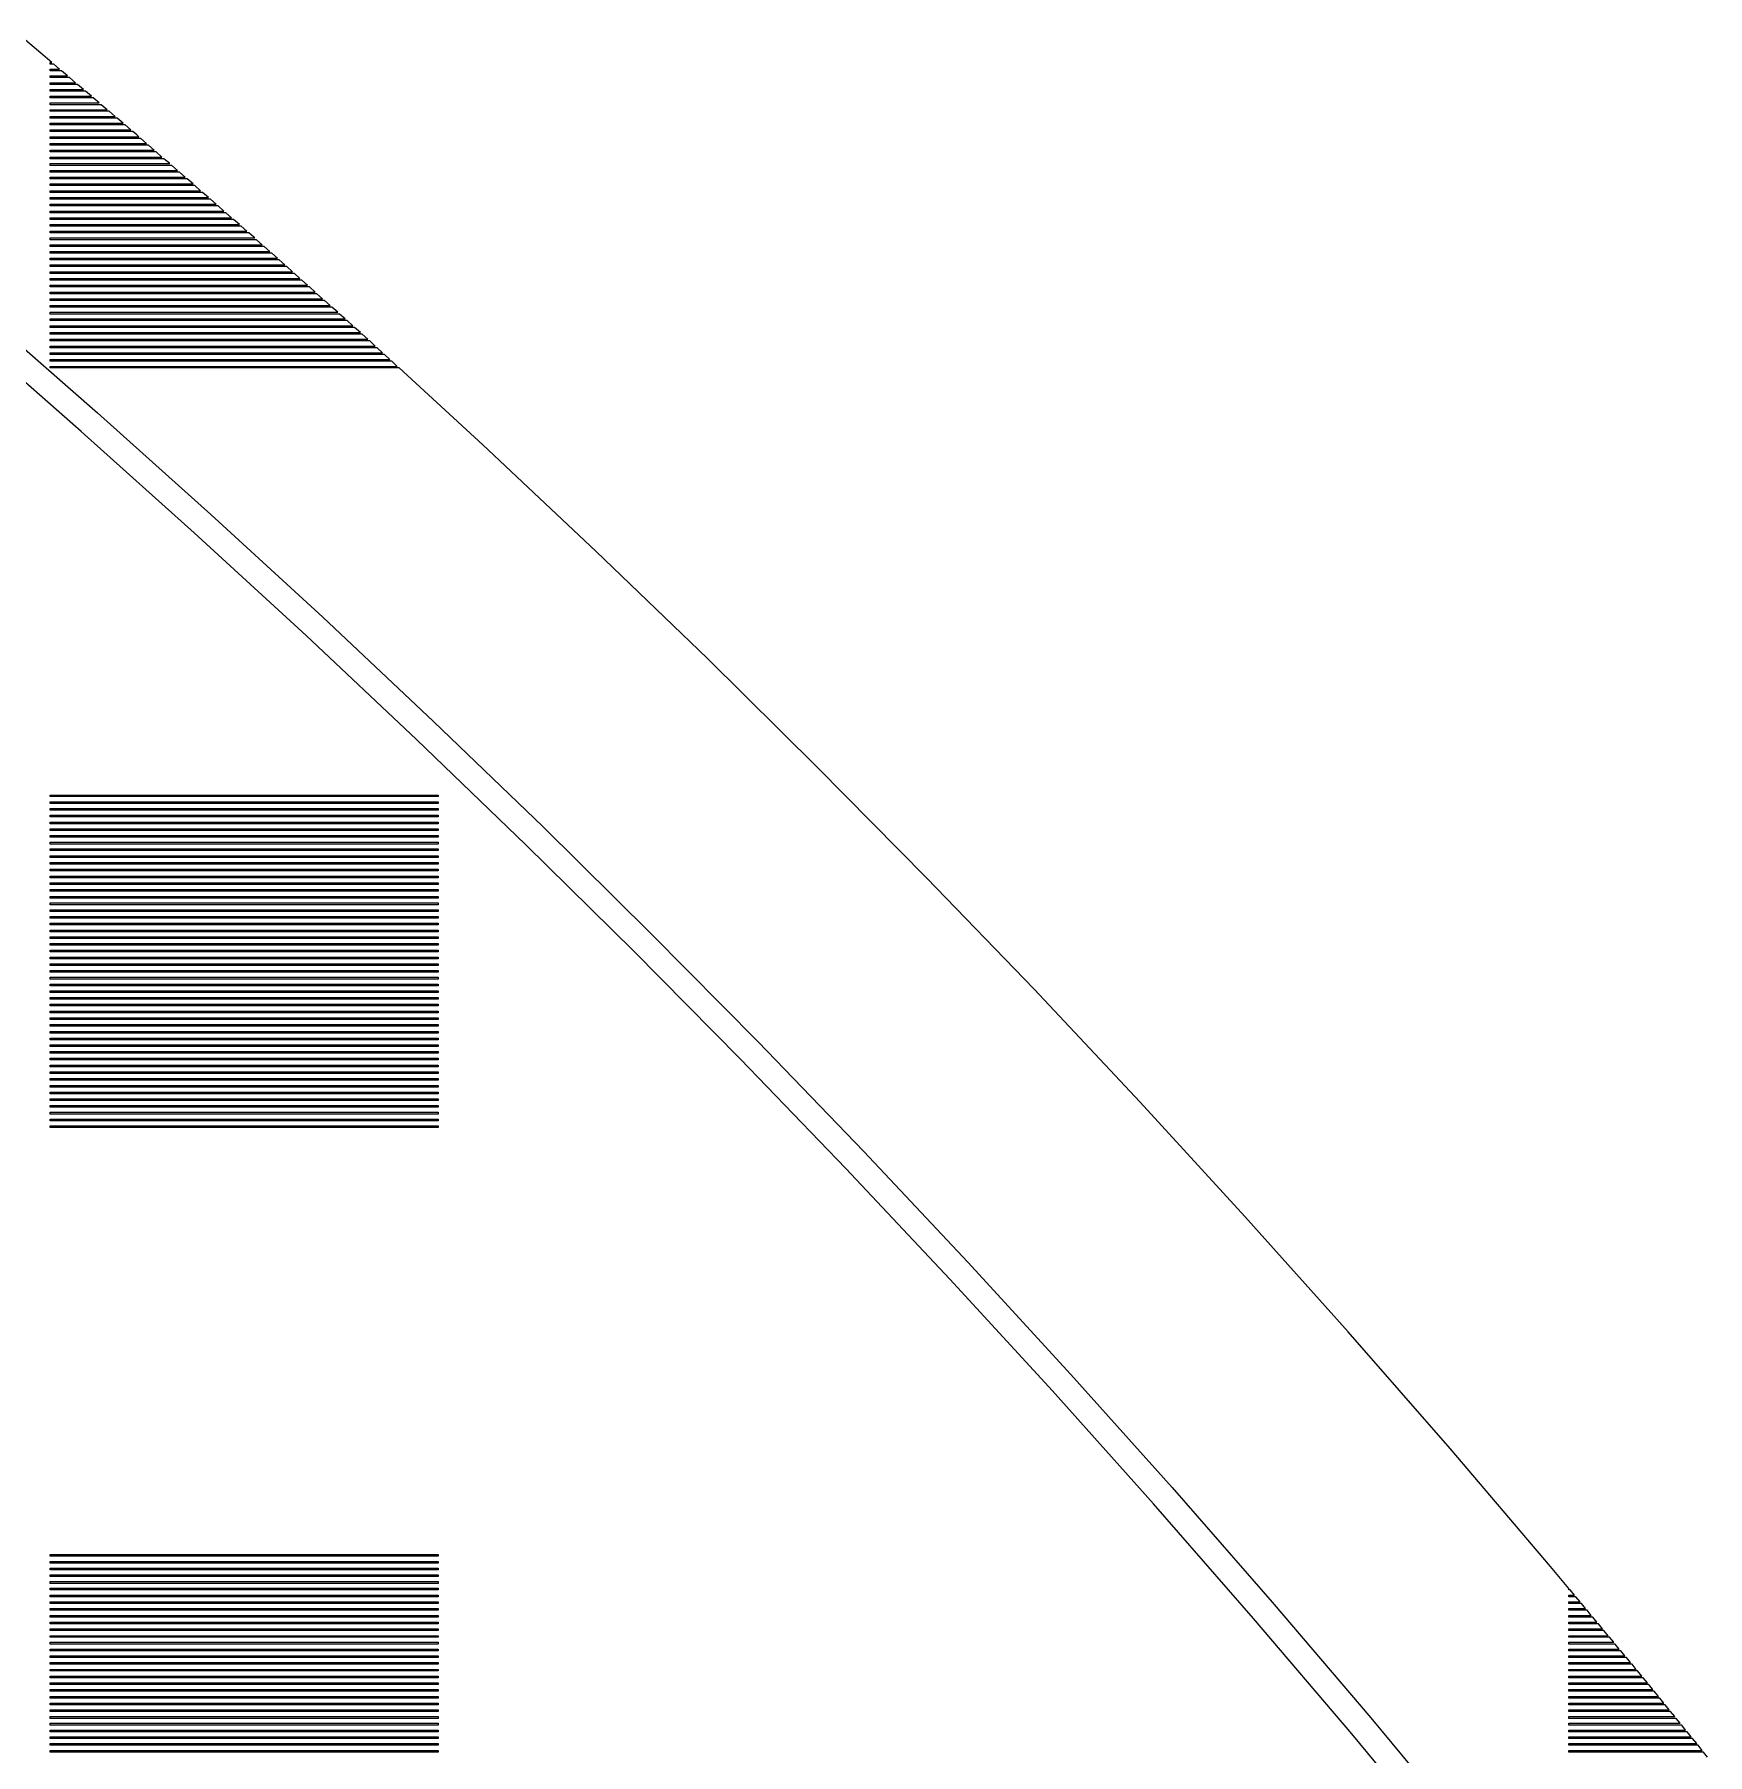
# Model space of a CAD drawing. Extents: x 40 to 187, y -3 to 150.
# Drawn here: x 159.79 to 169.93, y 121.74 to 132.16 of the extents above; entities that cross this region are included whole.
import ezdxf

# ---------------------------------------------------------------- set-up
doc = ezdxf.new("R2010")
doc.units = 0

msp = doc.modelspace()

# ---------------------------------------------------------------- linework, layer by layer
for p, q in [((159.894, 131.992), (159.694, 132.162)), ((159.884, 131.982), (159.884, 131.992)), ((159.884, 131.992), (159.894, 131.992)), ((159.906, 131.982), (159.884, 131.982)), ((159.884, 131.941), (159.884, 131.951)), ((159.884, 131.951), (159.942, 131.951)), ((159.954, 131.941), (159.884, 131.941)), ((159.942, 131.951), (159.906, 131.982)), ((159.99, 131.91), (159.954, 131.941)), ((159.884, 131.9), (159.884, 131.91)), ((159.884, 131.91), (159.99, 131.91)), ((160.002, 131.9), (159.884, 131.9)), ((159.884, 131.859), (159.884, 131.869)), ((159.884, 131.869), (160.038, 131.869)), ((160.05, 131.859), (159.884, 131.859)), ((160.038, 131.869), (160.002, 131.9)), ((160.086, 131.828), (160.05, 131.859)), ((159.884, 131.818), (159.884, 131.828)), ((159.884, 131.828), (160.086, 131.828)), ((160.098, 131.818), (159.884, 131.818)), ((159.884, 131.777), (159.884, 131.788)), ((159.884, 131.788), (160.134, 131.788)), ((160.146, 131.777), (159.884, 131.777)), ((159.884, 131.736), (159.884, 131.747)), ((159.884, 131.747), (160.182, 131.747)), ((160.194, 131.736), (159.884, 131.736)), ((160.134, 131.788), (160.098, 131.818)), ((160.182, 131.747), (160.146, 131.777)), ((160.23, 131.706), (160.194, 131.736)), ((159.884, 131.696), (159.884, 131.706)), ((159.884, 131.706), (160.23, 131.706)), ((160.242, 131.696), (159.884, 131.696)), ((159.884, 131.655), (159.884, 131.665)), ((159.884, 131.665), (160.278, 131.665)), ((160.29, 131.655), (159.884, 131.655)), ((159.884, 131.614), (159.884, 131.624)), ((159.884, 131.624), (160.326, 131.624)), ((160.278, 131.665), (160.242, 131.696)), ((160.326, 131.624), (160.29, 131.655)), ((160.338, 131.614), (159.884, 131.614)), ((159.884, 131.573), (159.884, 131.583)), ((159.884, 131.583), (160.374, 131.583)), ((160.386, 131.573), (159.884, 131.573)), ((159.884, 131.532), (159.884, 131.542)), ((159.884, 131.542), (160.422, 131.542)), ((160.433, 131.532), (159.884, 131.532)), ((160.374, 131.583), (160.338, 131.614)), ((160.409, 131.554), (160.386, 131.573)), ((160.422, 131.542), (160.409, 131.554)), ((160.469, 131.501), (160.433, 131.532)), ((159.884, 131.491), (159.884, 131.501)), ((159.884, 131.501), (160.469, 131.501)), ((160.48, 131.491), (159.884, 131.491)), ((159.884, 131.45), (159.884, 131.46)), ((159.884, 131.46), (160.515, 131.46)), ((160.527, 131.45), (159.884, 131.45)), ((159.884, 131.409), (159.884, 131.419)), ((159.884, 131.419), (160.562, 131.419)), ((160.515, 131.46), (160.48, 131.491)), ((160.562, 131.419), (160.527, 131.45)), ((160.574, 131.409), (159.884, 131.409)), ((159.884, 131.368), (159.884, 131.379)), ((159.884, 131.379), (160.609, 131.379)), ((160.621, 131.368), (159.884, 131.368)), ((159.884, 131.327), (159.884, 131.338)), ((159.884, 131.338), (160.656, 131.338)), ((160.668, 131.327), (159.884, 131.327)), ((160.609, 131.379), (160.574, 131.409)), ((160.656, 131.338), (160.621, 131.368)), ((160.703, 131.297), (160.668, 131.327)), ((159.884, 131.286), (159.884, 131.297)), ((159.884, 131.297), (160.703, 131.297)), ((160.714, 131.286), (159.884, 131.286)), ((159.884, 131.246), (159.884, 131.256)), ((159.884, 131.256), (160.75, 131.256)), ((160.761, 131.246), (159.884, 131.246)), ((159.884, 131.205), (159.884, 131.215)), ((159.884, 131.215), (160.796, 131.215)), ((160.75, 131.256), (160.714, 131.286)), ((160.796, 131.215), (160.761, 131.246)), ((160.808, 131.205), (159.884, 131.205)), ((159.884, 131.164), (159.884, 131.174)), ((159.884, 131.174), (160.843, 131.174)), ((160.855, 131.164), (159.884, 131.164)), ((159.884, 131.123), (159.884, 131.133)), ((159.884, 131.133), (160.89, 131.133)), ((160.902, 131.123), (159.884, 131.123)), ((160.843, 131.174), (160.808, 131.205)), ((160.89, 131.133), (160.855, 131.164)), ((160.937, 131.092), (160.902, 131.123)), ((159.884, 131.082), (159.884, 131.092)), ((159.884, 131.092), (160.937, 131.092)), ((160.949, 131.082), (159.884, 131.082)), ((159.884, 131.041), (159.884, 131.051)), ((159.884, 131.051), (160.984, 131.051)), ((160.995, 131.041), (159.884, 131.041)), ((159.884, 131), (159.884, 131.01)), ((159.884, 131.01), (161.031, 131.01)), ((161.042, 131), (159.884, 131)), ((160.984, 131.051), (160.949, 131.082)), ((161.031, 131.01), (160.995, 131.041)), ((161.077, 130.969), (161.042, 131)), ((159.884, 130.959), (159.884, 130.969)), ((159.884, 130.969), (161.077, 130.969)), ((161.089, 130.959), (159.884, 130.959)), ((159.884, 130.918), (159.884, 130.929)), ((159.884, 130.929), (161.124, 130.929)), ((161.135, 130.918), (159.884, 130.918)), ((161.116, 130.936), (161.089, 130.959)), ((161.124, 130.929), (161.116, 130.936)), ((161.17, 130.888), (161.135, 130.918)), ((159.884, 130.877), (159.884, 130.888)), ((159.884, 130.888), (161.17, 130.888)), ((161.181, 130.877), (159.884, 130.877)), ((159.884, 130.837), (159.884, 130.847)), ((159.884, 130.847), (161.215, 130.847)), ((161.227, 130.837), (159.884, 130.837)), ((159.884, 130.796), (159.884, 130.806)), ((159.884, 130.806), (161.261, 130.806)), ((161.273, 130.796), (159.884, 130.796)), ((161.215, 130.847), (161.181, 130.877)), ((161.261, 130.806), (161.227, 130.837)), ((161.307, 130.765), (161.273, 130.796)), ((159.884, 130.755), (159.884, 130.765)), ((159.884, 130.765), (161.307, 130.765)), ((161.318, 130.755), (159.884, 130.755)), ((159.884, 130.714), (159.884, 130.724)), ((159.884, 130.724), (161.352, 130.724)), ((161.364, 130.714), (159.884, 130.714)), ((161.352, 130.724), (161.318, 130.755)), ((161.398, 130.683), (161.364, 130.714)), ((159.884, 130.673), (159.884, 130.683)), ((159.884, 130.683), (161.398, 130.683)), ((161.41, 130.673), (159.884, 130.673)), ((159.884, 130.632), (159.884, 130.642)), ((159.884, 130.642), (161.444, 130.642)), ((161.455, 130.632), (159.884, 130.632)), ((159.884, 130.591), (159.884, 130.601)), ((159.884, 130.601), (161.49, 130.601)), ((161.501, 130.591), (159.884, 130.591)), ((161.444, 130.642), (161.41, 130.673)), ((161.49, 130.601), (161.455, 130.632)), ((161.535, 130.56), (161.501, 130.591)), ((159.884, 130.55), (159.884, 130.56)), ((159.884, 130.56), (161.535, 130.56)), ((161.547, 130.55), (159.884, 130.55)), ((159.884, 130.509), (159.884, 130.52)), ((159.884, 130.52), (161.581, 130.52)), ((161.592, 130.509), (159.884, 130.509)), ((159.884, 130.468), (159.884, 130.479)), ((159.884, 130.479), (161.627, 130.479)), ((161.581, 130.52), (161.547, 130.55)), ((161.627, 130.479), (161.592, 130.509)), ((159.478, 130.475), (160.172, 129.869)), ((161.638, 130.468), (159.884, 130.468)), ((159.884, 130.428), (159.884, 130.438)), ((159.884, 130.438), (161.672, 130.438)), ((161.684, 130.428), (159.884, 130.428)), ((159.884, 130.387), (159.884, 130.397)), ((159.884, 130.397), (161.718, 130.397)), ((161.729, 130.387), (159.884, 130.387)), ((161.672, 130.438), (161.638, 130.468)), ((161.718, 130.397), (161.684, 130.428)), ((161.764, 130.356), (161.729, 130.387)), ((160.072, 129.756), (159.38, 130.361)), ((159.884, 130.346), (159.884, 130.356)), ((159.884, 130.356), (161.764, 130.356)), ((161.775, 130.346), (159.884, 130.346)), ((159.884, 130.305), (159.884, 130.315)), ((159.884, 130.315), (161.809, 130.315)), ((161.821, 130.305), (159.884, 130.305)), ((159.884, 130.264), (159.884, 130.274)), ((159.884, 130.274), (161.854, 130.274)), ((161.809, 130.315), (161.775, 130.346)), ((161.854, 130.274), (161.821, 130.305)), ((161.865, 130.264), (159.884, 130.264)), ((159.884, 130.223), (159.884, 130.233)), ((159.884, 130.233), (161.899, 130.233)), ((161.91, 130.223), (159.884, 130.223)), ((159.884, 130.182), (159.884, 130.192)), ((159.884, 130.192), (161.943, 130.192)), ((161.954, 130.182), (159.884, 130.182)), ((161.899, 130.233), (161.865, 130.264)), ((161.943, 130.192), (161.91, 130.223)), ((161.988, 130.151), (161.954, 130.182)), ((159.884, 130.141), (159.884, 130.151)), ((159.884, 130.151), (161.988, 130.151)), ((161.999, 130.141), (159.884, 130.141)), ((162.507, 129.675), (161.999, 130.141)), ((160.172, 129.869), (160.858, 129.254)), ((160.757, 129.143), (160.072, 129.756)), ((163.191, 129.032), (162.507, 129.675)), ((160.858, 129.254), (161.537, 128.631)), ((161.435, 128.521), (160.757, 129.143)), ((163.867, 128.381), (163.191, 129.032)), ((161.537, 128.631), (162.208, 128)), ((162.105, 127.891), (161.435, 128.521)), ((164.534, 127.721), (163.867, 128.381)), ((162.208, 128), (162.871, 127.361)), ((162.767, 127.253), (162.105, 127.891)), ((165.194, 127.053), (164.534, 127.721)), ((159.884, 127.544), (159.884, 127.554)), ((159.884, 127.554), (162.235, 127.554)), ((162.235, 127.544), (159.884, 127.544)), ((159.884, 127.503), (159.884, 127.513)), ((159.884, 127.513), (162.235, 127.513)), ((162.235, 127.503), (159.884, 127.503)), ((159.884, 127.462), (159.884, 127.472)), ((159.884, 127.472), (162.235, 127.472)), ((162.235, 127.462), (159.884, 127.462)), ((162.235, 127.554), (162.235, 127.544)), ((162.235, 127.513), (162.235, 127.503)), ((162.235, 127.472), (162.235, 127.462)), ((159.884, 127.421), (159.884, 127.431)), ((159.884, 127.431), (162.235, 127.431)), ((162.235, 127.421), (159.884, 127.421)), ((159.884, 127.38), (159.884, 127.39)), ((159.884, 127.39), (162.235, 127.39)), ((162.235, 127.38), (159.884, 127.38)), ((162.235, 127.431), (162.235, 127.421)), ((162.235, 127.39), (162.235, 127.38)), ((162.871, 127.361), (163.527, 126.713)), ((159.884, 127.339), (159.884, 127.349)), ((159.884, 127.349), (162.235, 127.349)), ((162.235, 127.339), (159.884, 127.339)), ((159.884, 127.298), (159.884, 127.309)), ((159.884, 127.309), (162.235, 127.309)), ((162.235, 127.298), (159.884, 127.298)), ((159.884, 127.257), (159.884, 127.268)), ((159.884, 127.268), (162.235, 127.268)), ((162.235, 127.257), (159.884, 127.257)), ((162.235, 127.349), (162.235, 127.339)), ((162.235, 127.309), (162.235, 127.298)), ((162.235, 127.268), (162.235, 127.257)), ((163.421, 126.607), (162.767, 127.253)), ((159.884, 127.217), (159.884, 127.227)), ((159.884, 127.227), (162.235, 127.227)), ((162.235, 127.217), (159.884, 127.217)), ((159.884, 127.176), (159.884, 127.186)), ((159.884, 127.186), (162.235, 127.186)), ((162.235, 127.176), (159.884, 127.176)), ((159.884, 127.135), (159.884, 127.145)), ((159.884, 127.145), (162.235, 127.145)), ((162.235, 127.227), (162.235, 127.217)), ((162.235, 127.186), (162.235, 127.176)), ((162.235, 127.145), (162.235, 127.135)), ((162.235, 127.135), (159.884, 127.135)), ((159.884, 127.094), (159.884, 127.104)), ((159.884, 127.104), (162.235, 127.104)), ((162.235, 127.094), (159.884, 127.094)), ((159.884, 127.053), (159.884, 127.063)), ((159.884, 127.063), (162.235, 127.063)), ((162.235, 127.053), (159.884, 127.053)), ((162.235, 127.104), (162.235, 127.094)), ((162.235, 127.063), (162.235, 127.053)), ((165.846, 126.377), (165.194, 127.053)), ((159.884, 127.012), (159.884, 127.022)), ((159.884, 127.022), (162.235, 127.022)), ((162.235, 127.012), (159.884, 127.012)), ((159.884, 126.971), (159.884, 126.981)), ((159.884, 126.981), (162.235, 126.981)), ((162.235, 126.971), (159.884, 126.971)), ((159.884, 126.93), (159.884, 126.94)), ((159.884, 126.94), (162.235, 126.94)), ((162.235, 127.022), (162.235, 127.012)), ((162.235, 126.981), (162.235, 126.971)), ((162.235, 126.94), (162.235, 126.93)), ((162.235, 126.93), (159.884, 126.93)), ((159.884, 126.889), (159.884, 126.9)), ((159.884, 126.9), (162.235, 126.9)), ((162.235, 126.889), (159.884, 126.889)), ((159.884, 126.848), (159.884, 126.859)), ((159.884, 126.859), (162.235, 126.859)), ((162.235, 126.848), (159.884, 126.848)), ((162.235, 126.9), (162.235, 126.889)), ((162.235, 126.859), (162.235, 126.848)), ((159.884, 126.807), (159.884, 126.818)), ((159.884, 126.818), (162.235, 126.818)), ((162.235, 126.807), (159.884, 126.807)), ((159.884, 126.767), (159.884, 126.777)), ((159.884, 126.777), (162.235, 126.777)), ((162.235, 126.767), (159.884, 126.767)), ((159.884, 126.726), (159.884, 126.736)), ((159.884, 126.736), (162.235, 126.736)), ((162.235, 126.726), (159.884, 126.726)), ((162.235, 126.818), (162.235, 126.807)), ((162.235, 126.777), (162.235, 126.767)), ((162.235, 126.736), (162.235, 126.726)), ((159.884, 126.685), (159.884, 126.695)), ((159.884, 126.695), (162.235, 126.695)), ((162.235, 126.685), (159.884, 126.685)), ((159.884, 126.644), (159.884, 126.654)), ((159.884, 126.654), (162.235, 126.654)), ((162.235, 126.644), (159.884, 126.644)), ((162.235, 126.695), (162.235, 126.685)), ((162.235, 126.654), (162.235, 126.644)), ((163.527, 126.713), (164.174, 126.058)), ((159.884, 126.603), (159.884, 126.613)), ((159.884, 126.613), (162.235, 126.613)), ((162.235, 126.603), (159.884, 126.603)), ((159.884, 126.562), (159.884, 126.572)), ((159.884, 126.572), (162.235, 126.572)), ((162.235, 126.562), (159.884, 126.562)), ((159.884, 126.521), (159.884, 126.531)), ((159.884, 126.531), (162.235, 126.531)), ((162.235, 126.521), (159.884, 126.521)), ((162.235, 126.613), (162.235, 126.603)), ((162.235, 126.572), (162.235, 126.562)), ((162.235, 126.531), (162.235, 126.521)), ((164.067, 125.953), (163.421, 126.607)), ((159.884, 126.48), (159.884, 126.491)), ((159.884, 126.491), (162.235, 126.491)), ((162.235, 126.48), (159.884, 126.48)), ((159.884, 126.439), (159.884, 126.45)), ((159.884, 126.45), (162.235, 126.45)), ((162.235, 126.439), (159.884, 126.439)), ((162.235, 126.491), (162.235, 126.48)), ((162.235, 126.45), (162.235, 126.439)), ((159.884, 126.398), (159.884, 126.409)), ((159.884, 126.409), (162.235, 126.409)), ((162.235, 126.398), (159.884, 126.398)), ((159.884, 126.358), (159.884, 126.368)), ((159.884, 126.368), (162.235, 126.368)), ((162.235, 126.358), (159.884, 126.358)), ((159.884, 126.317), (159.884, 126.327)), ((159.884, 126.327), (162.235, 126.327)), ((162.235, 126.317), (159.884, 126.317)), ((162.235, 126.409), (162.235, 126.398)), ((162.235, 126.368), (162.235, 126.358)), ((162.235, 126.327), (162.235, 126.317)), ((166.489, 125.693), (165.846, 126.377)), ((159.884, 126.276), (159.884, 126.286)), ((159.884, 126.286), (162.235, 126.286)), ((162.235, 126.276), (159.884, 126.276)), ((159.884, 126.235), (159.884, 126.245)), ((159.884, 126.245), (162.235, 126.245)), ((162.235, 126.235), (159.884, 126.235)), ((162.235, 126.286), (162.235, 126.276)), ((162.235, 126.245), (162.235, 126.235)), ((159.884, 126.194), (159.884, 126.204)), ((159.884, 126.204), (162.235, 126.204)), ((162.235, 126.194), (159.884, 126.194)), ((159.884, 126.153), (159.884, 126.163)), ((159.884, 126.163), (162.235, 126.163)), ((162.235, 126.153), (159.884, 126.153)), ((159.884, 126.112), (159.884, 126.122)), ((159.884, 126.122), (162.235, 126.122)), ((162.235, 126.112), (159.884, 126.112)), ((162.235, 126.204), (162.235, 126.194)), ((162.235, 126.163), (162.235, 126.153)), ((162.235, 126.122), (162.235, 126.112)), ((159.884, 126.071), (159.884, 126.081)), ((159.884, 126.081), (162.235, 126.081)), ((162.235, 126.071), (159.884, 126.071)), ((159.884, 126.03), (159.884, 126.041)), ((159.884, 126.041), (162.235, 126.041)), ((162.235, 126.03), (159.884, 126.03)), ((159.884, 125.989), (159.884, 126)), ((159.884, 126), (162.235, 126)), ((162.235, 126.081), (162.235, 126.071)), ((162.235, 126.041), (162.235, 126.03)), ((162.235, 126), (162.235, 125.989)), ((164.174, 126.058), (164.814, 125.394)), ((162.235, 125.989), (159.884, 125.989)), ((159.884, 125.949), (159.884, 125.959)), ((159.884, 125.959), (162.235, 125.959)), ((162.235, 125.949), (159.884, 125.949)), ((159.884, 125.908), (159.884, 125.918)), ((159.884, 125.918), (162.235, 125.918)), ((162.235, 125.908), (159.884, 125.908)), ((162.235, 125.959), (162.235, 125.949)), ((162.235, 125.918), (162.235, 125.908)), ((164.705, 125.291), (164.067, 125.953)), ((159.884, 125.867), (159.884, 125.877)), ((159.884, 125.877), (162.235, 125.877)), ((162.235, 125.867), (159.884, 125.867)), ((159.884, 125.826), (159.884, 125.836)), ((159.884, 125.836), (162.235, 125.836)), ((162.235, 125.826), (159.884, 125.826)), ((159.884, 125.785), (159.884, 125.795)), ((159.884, 125.795), (162.235, 125.795)), ((162.235, 125.877), (162.235, 125.867)), ((162.235, 125.836), (162.235, 125.826)), ((162.235, 125.795), (162.235, 125.785)), ((162.235, 125.785), (159.884, 125.785)), ((159.884, 125.744), (159.884, 125.754)), ((159.884, 125.754), (162.235, 125.754)), ((162.235, 125.744), (159.884, 125.744)), ((159.884, 125.703), (159.884, 125.713)), ((159.884, 125.713), (162.235, 125.713)), ((162.235, 125.703), (159.884, 125.703)), ((162.235, 125.754), (162.235, 125.744)), ((162.235, 125.713), (162.235, 125.703)), ((167.124, 125.001), (166.489, 125.693)), ((159.884, 125.662), (159.884, 125.672)), ((159.884, 125.672), (162.235, 125.672)), ((162.235, 125.662), (159.884, 125.662)), ((159.884, 125.621), (159.884, 125.632)), ((159.884, 125.632), (162.235, 125.632)), ((162.235, 125.621), (159.884, 125.621)), ((159.884, 125.58), (159.884, 125.591)), ((159.884, 125.591), (162.235, 125.591)), ((162.235, 125.58), (159.884, 125.58)), ((162.235, 125.672), (162.235, 125.662)), ((162.235, 125.632), (162.235, 125.621)), ((162.235, 125.591), (162.235, 125.58)), ((159.884, 125.539), (159.884, 125.55)), ((159.884, 125.55), (162.235, 125.55)), ((162.235, 125.539), (159.884, 125.539)), ((162.235, 125.55), (162.235, 125.539)), ((164.814, 125.394), (165.445, 124.723)), ((165.335, 124.621), (164.705, 125.291)), ((167.75, 124.302), (167.124, 125.001)), ((165.445, 124.723), (166.068, 124.044)), ((165.957, 123.944), (165.335, 124.621)), ((168.367, 123.595), (167.75, 124.302)), ((166.068, 124.044), (166.682, 123.358)), ((166.57, 123.259), (165.957, 123.944)), ((168.976, 122.88), (168.367, 123.595)), ((166.682, 123.358), (167.288, 122.664)), ((167.175, 122.566), (166.57, 123.259)), ((159.884, 122.942), (159.884, 122.952)), ((159.884, 122.952), (162.235, 122.952)), ((162.235, 122.942), (159.884, 122.942)), ((159.884, 122.901), (159.884, 122.911)), ((159.884, 122.911), (162.235, 122.911)), ((162.235, 122.901), (159.884, 122.901)), ((159.884, 122.86), (159.884, 122.87)), ((159.884, 122.87), (162.235, 122.87)), ((162.235, 122.952), (162.235, 122.942)), ((162.235, 122.911), (162.235, 122.901)), ((162.235, 122.87), (162.235, 122.86)), ((169.087, 122.747), (168.976, 122.88)), ((162.235, 122.86), (159.884, 122.86)), ((159.884, 122.819), (159.884, 122.83)), ((159.884, 122.83), (162.235, 122.83)), ((162.235, 122.819), (159.884, 122.819)), ((159.884, 122.778), (159.884, 122.789)), ((159.884, 122.789), (162.235, 122.789)), ((162.235, 122.778), (159.884, 122.778)), ((162.235, 122.83), (162.235, 122.819)), ((162.235, 122.789), (162.235, 122.778)), ((159.884, 122.738), (159.884, 122.748)), ((159.884, 122.748), (162.235, 122.748)), ((162.235, 122.738), (159.884, 122.738)), ((159.884, 122.697), (159.884, 122.707)), ((159.884, 122.707), (162.235, 122.707)), ((162.235, 122.697), (159.884, 122.697)), ((159.884, 122.656), (159.884, 122.666)), ((159.884, 122.666), (162.235, 122.666)), ((162.235, 122.748), (162.235, 122.738)), ((162.235, 122.707), (162.235, 122.697)), ((162.235, 122.666), (162.235, 122.656)), ((167.288, 122.664), (167.886, 121.963)), ((169.087, 122.738), (169.087, 122.747)), ((169.095, 122.738), (169.087, 122.738)), ((169.087, 122.697), (169.087, 122.707)), ((169.087, 122.707), (169.12, 122.707)), ((169.129, 122.697), (169.087, 122.697)), ((169.087, 122.656), (169.087, 122.666)), ((169.087, 122.666), (169.154, 122.666)), ((169.12, 122.707), (169.095, 122.738)), ((169.154, 122.666), (169.129, 122.697)), ((162.235, 122.656), (159.884, 122.656)), ((159.884, 122.615), (159.884, 122.625)), ((159.884, 122.625), (162.235, 122.625)), ((162.235, 122.615), (159.884, 122.615)), ((159.884, 122.574), (159.884, 122.584)), ((159.884, 122.584), (162.235, 122.584)), ((162.235, 122.574), (159.884, 122.574)), ((162.235, 122.625), (162.235, 122.615)), ((162.235, 122.584), (162.235, 122.574)), ((167.771, 121.866), (167.175, 122.566)), ((169.163, 122.656), (169.087, 122.656)), ((169.087, 122.615), (169.087, 122.625)), ((169.087, 122.625), (169.188, 122.625)), ((169.197, 122.615), (169.087, 122.615)), ((169.087, 122.574), (169.087, 122.584)), ((169.087, 122.584), (169.222, 122.584)), ((169.231, 122.574), (169.087, 122.574)), ((169.188, 122.625), (169.163, 122.656)), ((169.222, 122.584), (169.197, 122.615)), ((169.256, 122.543), (169.231, 122.574)), ((159.884, 122.533), (159.884, 122.543)), ((159.884, 122.543), (162.235, 122.543)), ((162.235, 122.533), (159.884, 122.533)), ((159.884, 122.492), (159.884, 122.502)), ((159.884, 122.502), (162.235, 122.502)), ((162.235, 122.492), (159.884, 122.492)), ((159.884, 122.451), (159.884, 122.461)), ((159.884, 122.461), (162.235, 122.461)), ((162.235, 122.543), (162.235, 122.533)), ((162.235, 122.502), (162.235, 122.492)), ((162.235, 122.461), (162.235, 122.451)), ((169.087, 122.533), (169.087, 122.543)), ((169.087, 122.543), (169.256, 122.543)), ((169.265, 122.533), (169.087, 122.533)), ((169.087, 122.492), (169.087, 122.502)), ((169.087, 122.502), (169.29, 122.502)), ((169.299, 122.492), (169.087, 122.492)), ((169.087, 122.451), (169.087, 122.461)), ((169.087, 122.461), (169.324, 122.461)), ((169.29, 122.502), (169.265, 122.533)), ((169.324, 122.461), (169.299, 122.492)), ((162.235, 122.451), (159.884, 122.451)), ((159.884, 122.41), (159.884, 122.421)), ((159.884, 122.421), (162.235, 122.421)), ((162.235, 122.41), (159.884, 122.41)), ((159.884, 122.369), (159.884, 122.38)), ((159.884, 122.38), (162.235, 122.38)), ((162.235, 122.369), (159.884, 122.369)), ((162.235, 122.421), (162.235, 122.41)), ((162.235, 122.38), (162.235, 122.369)), ((169.333, 122.451), (169.087, 122.451)), ((169.087, 122.41), (169.087, 122.421)), ((169.087, 122.421), (169.358, 122.421)), ((169.367, 122.41), (169.087, 122.41)), ((169.087, 122.369), (169.087, 122.38)), ((169.087, 122.38), (169.392, 122.38)), ((169.401, 122.369), (169.087, 122.369)), ((169.358, 122.421), (169.333, 122.451)), ((169.392, 122.38), (169.367, 122.41)), ((169.426, 122.339), (169.401, 122.369)), ((159.884, 122.329), (159.884, 122.339)), ((159.884, 122.339), (162.235, 122.339)), ((162.235, 122.329), (159.884, 122.329)), ((159.884, 122.288), (159.884, 122.298)), ((159.884, 122.298), (162.235, 122.298)), ((162.235, 122.288), (159.884, 122.288)), ((159.884, 122.247), (159.884, 122.257)), ((159.884, 122.257), (162.235, 122.257)), ((162.235, 122.247), (159.884, 122.247)), ((162.235, 122.339), (162.235, 122.329)), ((162.235, 122.298), (162.235, 122.288)), ((162.235, 122.257), (162.235, 122.247)), ((169.087, 122.329), (169.087, 122.339)), ((169.087, 122.339), (169.426, 122.339)), ((169.435, 122.329), (169.087, 122.329)), ((169.087, 122.288), (169.087, 122.298)), ((169.087, 122.298), (169.46, 122.298)), ((169.469, 122.288), (169.087, 122.288)), ((169.087, 122.247), (169.087, 122.257)), ((169.087, 122.257), (169.494, 122.257)), ((169.503, 122.247), (169.087, 122.247)), ((169.46, 122.298), (169.435, 122.329)), ((169.494, 122.257), (169.469, 122.288)), ((169.528, 122.216), (169.503, 122.247)), ((159.884, 122.206), (159.884, 122.216)), ((159.884, 122.216), (162.235, 122.216)), ((162.235, 122.206), (159.884, 122.206)), ((159.884, 122.165), (159.884, 122.175)), ((159.884, 122.175), (162.235, 122.175)), ((162.235, 122.165), (159.884, 122.165)), ((162.235, 122.216), (162.235, 122.206)), ((162.235, 122.175), (162.235, 122.165)), ((169.087, 122.206), (169.087, 122.216)), ((169.087, 122.216), (169.528, 122.216)), ((169.537, 122.206), (169.087, 122.206)), ((169.087, 122.165), (169.087, 122.175)), ((169.087, 122.175), (169.562, 122.175)), ((169.571, 122.165), (169.087, 122.165)), ((169.562, 122.175), (169.537, 122.206)), ((169.576, 122.158), (169.571, 122.165)), ((169.596, 122.134), (169.576, 122.158)), ((159.884, 122.124), (159.884, 122.134)), ((159.884, 122.134), (162.235, 122.134)), ((162.235, 122.124), (159.884, 122.124)), ((159.884, 122.083), (159.884, 122.093)), ((159.884, 122.093), (162.235, 122.093)), ((162.235, 122.083), (159.884, 122.083)), ((159.884, 122.042), (159.884, 122.052)), ((159.884, 122.052), (162.235, 122.052)), ((162.235, 122.042), (159.884, 122.042)), ((162.235, 122.134), (162.235, 122.124)), ((162.235, 122.093), (162.235, 122.083)), ((162.235, 122.052), (162.235, 122.042)), ((169.087, 122.124), (169.087, 122.134)), ((169.087, 122.134), (169.596, 122.134)), ((169.604, 122.124), (169.087, 122.124)), ((169.087, 122.083), (169.087, 122.093)), ((169.087, 122.093), (169.629, 122.093)), ((169.637, 122.083), (169.087, 122.083)), ((169.087, 122.042), (169.087, 122.052)), ((169.087, 122.052), (169.662, 122.052)), ((169.67, 122.042), (169.087, 122.042)), ((169.629, 122.093), (169.604, 122.124)), ((169.662, 122.052), (169.637, 122.083)), ((169.695, 122.012), (169.67, 122.042)), ((159.884, 122.001), (159.884, 122.012)), ((159.884, 122.012), (162.235, 122.012)), ((162.235, 122.001), (159.884, 122.001)), ((159.884, 121.96), (159.884, 121.971)), ((159.884, 121.971), (162.235, 121.971)), ((162.235, 121.96), (159.884, 121.96)), ((162.235, 122.012), (162.235, 122.001)), ((162.235, 121.971), (162.235, 121.96)), ((167.886, 121.963), (168.475, 121.254)), ((169.087, 122.001), (169.087, 122.012)), ((169.087, 122.012), (169.695, 122.012)), ((169.703, 122.001), (169.087, 122.001)), ((169.087, 121.96), (169.087, 121.971)), ((169.087, 121.971), (169.728, 121.971)), ((169.736, 121.96), (169.087, 121.96)), ((169.728, 121.971), (169.703, 122.001)), ((169.761, 121.93), (169.736, 121.96)), ((159.884, 121.919), (159.884, 121.93)), ((159.884, 121.93), (162.235, 121.93)), ((162.235, 121.919), (159.884, 121.919)), ((159.884, 121.879), (159.884, 121.889)), ((159.884, 121.889), (162.235, 121.889)), ((162.235, 121.879), (159.884, 121.879)), ((159.884, 121.838), (159.884, 121.848)), ((159.884, 121.848), (162.235, 121.848)), ((162.235, 121.838), (159.884, 121.838)), ((162.235, 121.93), (162.235, 121.919)), ((162.235, 121.889), (162.235, 121.879)), ((162.235, 121.848), (162.235, 121.838)), ((168.359, 121.159), (167.771, 121.866)), ((169.087, 121.919), (169.087, 121.93)), ((169.087, 121.93), (169.761, 121.93)), ((169.77, 121.919), (169.087, 121.919)), ((169.087, 121.879), (169.087, 121.889)), ((169.087, 121.889), (169.794, 121.889)), ((169.803, 121.879), (169.087, 121.879)), ((169.087, 121.838), (169.087, 121.848)), ((169.087, 121.848), (169.828, 121.848)), ((169.836, 121.838), (169.087, 121.838)), ((169.794, 121.889), (169.77, 121.919)), ((169.828, 121.848), (169.803, 121.879)), ((169.861, 121.807), (169.836, 121.838)), ((159.884, 121.797), (159.884, 121.807)), ((159.884, 121.807), (162.235, 121.807)), ((162.235, 121.797), (159.884, 121.797)), ((159.884, 121.756), (159.884, 121.766)), ((159.884, 121.766), (162.235, 121.766)), ((162.235, 121.756), (159.884, 121.756)), ((162.235, 121.807), (162.235, 121.797)), ((162.235, 121.766), (162.235, 121.756)), ((169.087, 121.797), (169.087, 121.807)), ((169.087, 121.807), (169.861, 121.807)), ((169.869, 121.797), (169.087, 121.797)), ((169.087, 121.756), (169.087, 121.766)), ((169.087, 121.766), (169.894, 121.766)), ((169.902, 121.756), (169.087, 121.756)), ((169.894, 121.766), (169.869, 121.797)), ((169.927, 121.725), (169.902, 121.756))]:
    msp.add_line(p, q)

doc.saveas('drawing.dxf')
